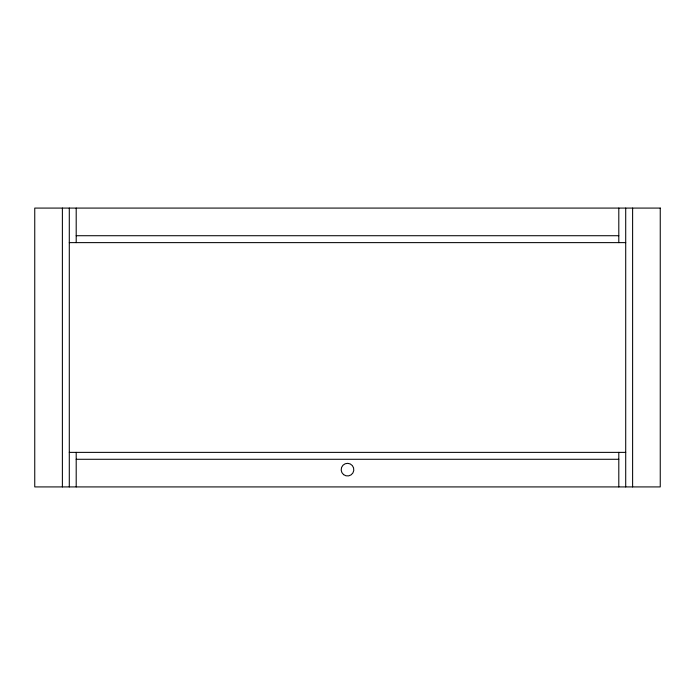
<?xml version="1.0" encoding="UTF-8"?>
<svg xmlns="http://www.w3.org/2000/svg" width="695" height="695" viewBox="0 0 695 695"><rect width="100%" height="100%" fill="white"/><g stroke="black" fill="none" stroke-linecap="round" stroke-linejoin="round"><path stroke-width="1.04" d="M76.198 235.718L618.802 235.718M69.291 242.624L625.709 242.624M69.291 452.376L625.709 452.376M76.198 459.282L618.802 459.282M632.615 208.083L632.615 486.917M625.709 208.083L625.709 486.917M618.802 208.083L618.802 242.624M618.802 452.376L618.802 486.917M76.198 208.083L76.198 242.624M76.198 452.376L76.198 486.917M69.291 208.083L69.291 486.917M62.385 208.083L62.385 486.917M660.25 208.083L34.75 208.083L34.75 486.917L660.25 486.917L660.25 208.083M343.599 474.633A6.325 6.325 0 0 0 353.764 470.532A6.325 6.325 0 0 0 345.137 463.782A6.325 6.325 0 0 0 343.599 474.633"/></g></svg>
